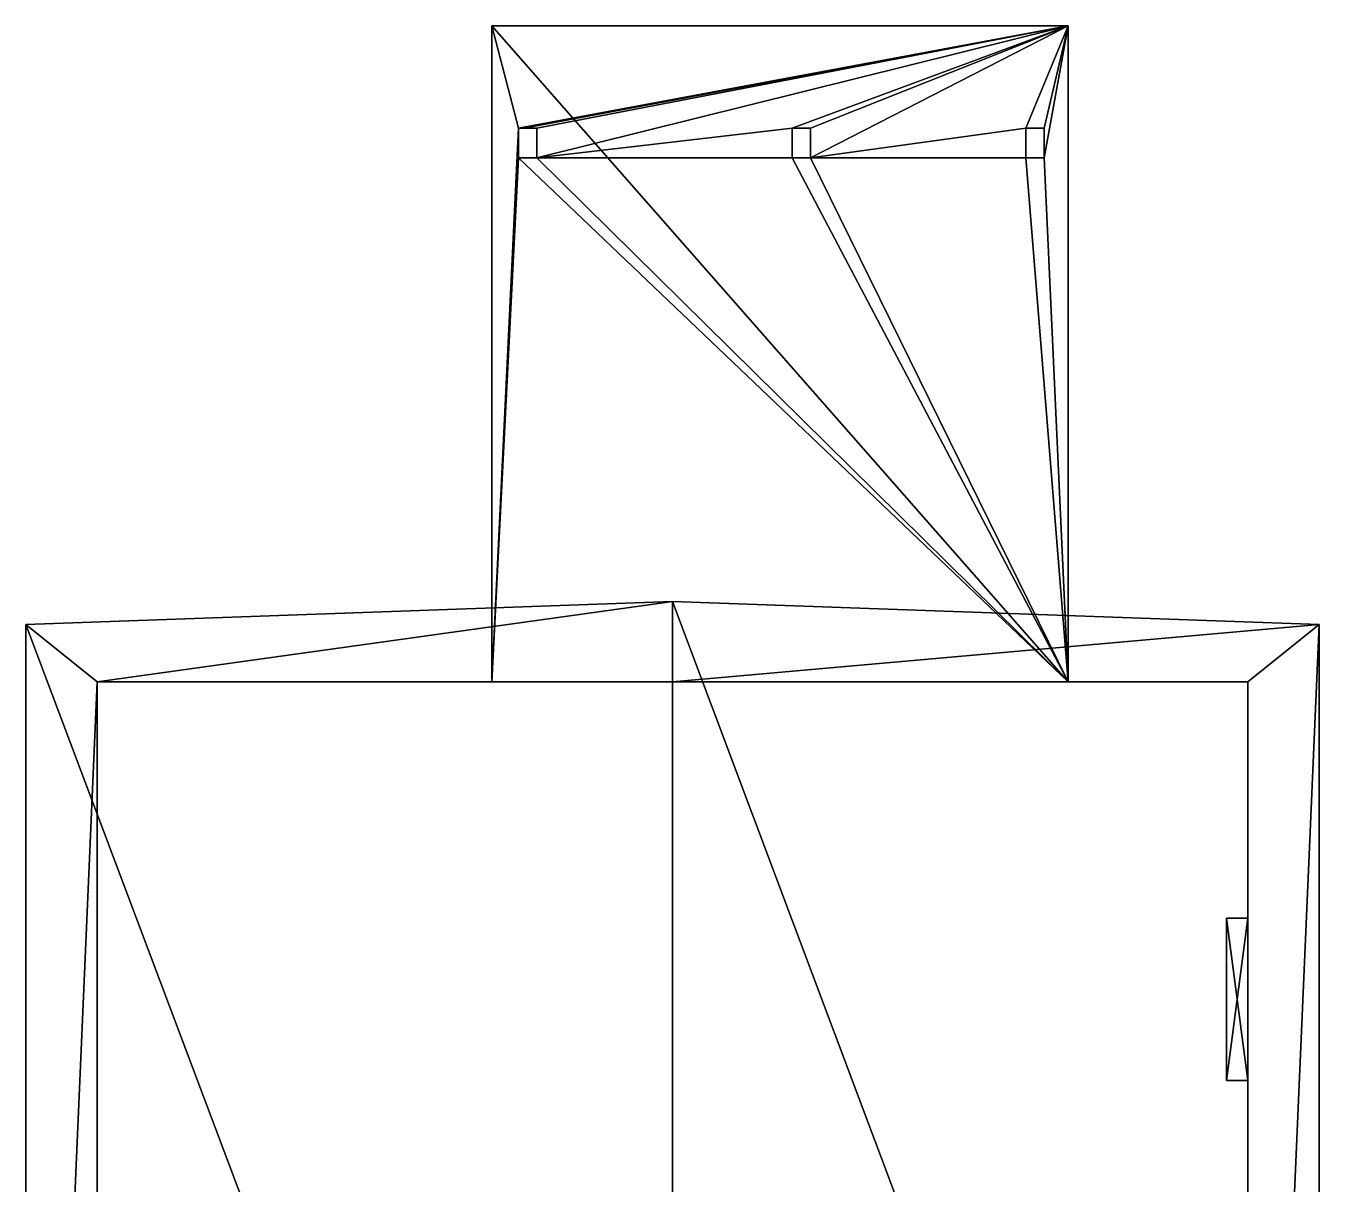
# Model space of a CAD drawing. Extents: x -16 to 281, y -17 to 515.
# Drawn here: x -16.4 to 280.9, y 248.9 to 515.1 of the extents above; entities that cross this region are included whole.
import ezdxf

# ---------------------------------------------------------------- set-up
doc = ezdxf.new("R2010")
doc.units = 0
doc.header["$MEASUREMENT"] = 0
doc.layers.get('0').update_dxf_attribs({"color": 13, "linetype": 'CONTINUOUS'})
doc.layers.add('ANNOTATIONS', color=144, linetype='CONTINUOUS')

# ---------------------------------------------------------------- blocks, each defined once
blk = doc.blocks.new('GROUP7_1')
at = {"color": 0}
for p, q in [((0, 0), (0, -20.78)), ((30.49, 0), (0, 0)), ((30.49, -20.78), (30.49, 0)), ((0, -20.78), (30.49, -20.78))]:
    blk.add_line(p, q, dxfattribs=at)
mesh = blk.add_polyface(dxfattribs=at)
corners = [(30.49, -20.78), (0, 0), (0, -20.78), (30.49, 0)]
mesh.append_faces([[corners[k] for k in face] for face in [(0, 1, 2), (1, 0, 3)]], dxfattribs={"vtx0": -1, "color": 0})
blk = doc.blocks.new('GROUP6_1')
at = {"color": 0}
for p, q in [((0, 0), (0, -27.85)), ((26.53, 0), (0, 0)), ((26.53, -27.85), (26.53, 0)), ((0, -27.85), (26.53, -27.85))]:
    blk.add_line(p, q, dxfattribs=at)
mesh = blk.add_polyface(dxfattribs=at)
corners = [(26.53, -27.85), (0, 0), (0, -27.85), (26.53, 0)]
mesh.append_faces([[corners[k] for k in face] for face in [(0, 1, 2), (1, 0, 3)]], dxfattribs={"vtx0": -1, "color": 0})
blk = doc.blocks.new('GROUP3_1')
at = {"color": 0}
for p, q in [((36.32, 79.29), (0, 79.29)), ((0, 79.29), (0, 8.88)), ((36.32, 8.88), (36.32, 79.29)), ((0, 8.88), (0, 0)), ((36.32, 0), (36.32, 8.88)), ((0, 0), (36.32, 0))]:
    blk.add_line(p, q, dxfattribs=at)
mesh = blk.add_polyface(dxfattribs=at)
corners = [(36.32, 0), (0, 8.88), (0, 0), (0, 79.29), (36.32, 79.29), (36.32, 8.88)]
mesh.append_faces([[corners[k] for k in face] for face in [(0, 1, 2), (4, 0, 5)]], dxfattribs={"vtx0": -1, "color": 0})
mesh.append_faces([[corners[k] for k in face] for face in [(1, 0, 3), (3, 0, 4)]], dxfattribs={"vtx0": -1, "vtx1": -1, "color": 0})

msp = doc.modelspace()

# ---------------------------------------------------------------- linework, layer by layer
at = {"color": 0}
for p, q in [((90.75, 364.36, 98.24), (90.75, 515.09, 80.02)), ((90.75, 515.09, 80.02), (223.23, 515.09, 80.02)), ((90.75, 515.09, 74.7), (90.75, 364.36, 92.92)), ((223.23, 515.09, 74.7), (90.75, 515.09, 74.7)), ((90.75, 364.36, 98.24), (90.75, 515.09, 80.02)), ((90.75, 515.09, 74.7), (90.75, 515.09, 80.02)), ((90.75, 515.09, 74.7), (90.75, 364.36, 92.92)), ((223.23, 515.09, 74.7), (90.75, 515.09, 74.7)), ((90.75, 515.09, 74.7), (90.75, 515.09, 80.02)), ((90.75, 515.09, 80.02), (223.23, 515.09, 80.02)), ((223.23, 515.09, 80.02), (223.23, 364.36, 98.24)), ((223.23, 364.36, 92.92), (223.23, 515.09, 74.7)), ((223.23, 515.09, 80.02), (223.23, 515.09, 74.7)), ((223.23, 364.36, 92.92), (223.23, 515.09, 74.7)), ((223.23, 515.09, 80.02), (223.23, 515.09, 74.7)), ((223.23, 515.09, 80.02), (223.23, 364.36, 98.24)), ((96.89, 484.78, 78.36), (96.89, 491.55, 77.55)), ((96.89, 491.55, 77.55), (97.66, 491.55, 77.55)), ((96.89, 484.78, 78.36), (96.89, 491.55, 77.55)), ((96.89, 491.55, 0.57), (96.89, 491.55, 77.55)), ((96.89, 491.55, 0.57), (96.89, 484.78, 0.57)), ((101.11, 491.55, 0.57), (96.89, 491.55, 0.57)), ((96.89, 491.55, 0.57), (96.89, 491.55, 77.55)), ((96.89, 491.55, 77.55), (97.66, 491.55, 77.55)), ((97.66, 491.55, 77.55), (98.16, 491.55, 77.55)), ((97.66, 491.55, 77.55), (98.16, 491.55, 77.55)), ((98.16, 491.55, 77.55), (101.11, 491.55, 77.55)), ((98.16, 491.55, 77.55), (101.11, 491.55, 77.55)), ((101.11, 491.55, 77.55), (101.11, 484.78, 78.36)), ((101.11, 484.78, 0.57), (101.11, 491.55, 0.57)), ((101.11, 491.55, 77.55), (101.11, 491.55, 0.57)), ((101.11, 491.55, 77.55), (101.11, 484.78, 78.36)), ((101.11, 491.55, 77.55), (101.11, 491.55, 0.57)), ((159.8, 484.78, 78.36), (159.8, 491.55, 77.55)), ((159.8, 491.55, 77.55), (164.02, 491.55, 77.55)), ((159.8, 491.55, 77.55), (164.02, 491.55, 77.55)), ((164.02, 491.55, 0.57), (159.8, 491.55, 0.57)), ((159.8, 491.55, 77.55), (159.8, 491.55, 0.57)), ((159.8, 484.78, 78.36), (159.8, 491.55, 77.55)), ((159.8, 491.55, 77.55), (159.8, 491.55, 0.57)), ((159.8, 491.55, 0.57), (159.8, 484.78, 0.57)), ((164.02, 491.55, 77.55), (164.02, 484.78, 78.36)), ((164.02, 484.78, 0.57), (164.02, 491.55, 0.57)), ((164.02, 491.55, 77.55), (164.02, 484.78, 78.36)), ((213.47, 491.55, 77.55), (217.7, 491.55, 77.55)), ((213.47, 484.78, 78.36), (213.47, 491.55, 77.55)), ((213.47, 491.55, 77.55), (217.7, 491.55, 77.55)), ((217.7, 491.55, 0.57), (213.47, 491.55, 0.57)), ((213.47, 491.55, 0.57), (213.47, 491.55, 77.55)), ((213.47, 484.78, 78.36), (213.47, 491.55, 77.55)), ((213.47, 491.55, 0.57), (213.47, 491.55, 77.55)), ((213.47, 491.55, 0.57), (213.47, 484.78, 0.57)), ((217.7, 491.55, 77.55), (217.7, 484.78, 78.36)), ((217.7, 491.55, 77.55), (217.7, 491.55, 0.57)), ((217.7, 491.55, 77.55), (217.7, 484.78, 78.36)), ((217.7, 484.78, 0.57), (217.7, 491.55, 0.57)), ((217.7, 491.55, 77.55), (217.7, 491.55, 0.57)), ((101.11, 484.78, 78.36), (96.89, 484.78, 78.36)), ((96.89, 484.78, 0.57), (101.11, 484.78, 0.57)), ((101.11, 484.78, 78.36), (96.89, 484.78, 78.36)), ((101.11, 484.78, 0.57), (101.11, 484.78, 78.36)), ((101.11, 484.78, 0.57), (101.11, 484.78, 78.36)), ((164.02, 484.78, 78.36), (159.8, 484.78, 78.36)), ((164.02, 484.78, 78.36), (159.8, 484.78, 78.36)), ((159.8, 484.78, 0.57), (164.02, 484.78, 0.57)), ((164.02, 484.78, 78.36), (164.02, 484.78, 0.57)), ((164.02, 484.78, 78.36), (164.02, 484.78, 0.57)), ((217.7, 484.78, 78.36), (213.47, 484.78, 78.36)), ((217.7, 484.78, 78.36), (213.47, 484.78, 78.36)), ((213.47, 484.78, 78.36), (213.47, 484.78, 0.57)), ((213.47, 484.78, 0.57), (217.7, 484.78, 0.57)), ((213.47, 484.78, 78.36), (213.47, 484.78, 0.57)), ((217.7, 484.78, 78.36), (217.7, 484.78, 0.57)), ((217.7, 484.78, 78.36), (217.7, 484.78, 0.57)), ((132.28, 382.78, 160.52), (-16.36, 377.52, 82.98)), ((-16.36, 377.52, 90.47), (132.28, 382.78, 168)), ((132.28, 382.78, 160.52), (-16.36, 377.52, 82.98)), ((-16.36, 377.52, 90.47), (132.28, 382.78, 168)), ((132.28, 364.36, 160.52), (132.28, 382.78, 160.52)), ((132.28, 382.78, 168), (132.28, -17.33, 168)), ((132.28, 364.36, 160.52), (132.28, 382.78, 160.52)), ((280.91, 377.52, 82.98), (132.28, 382.78, 160.52)), ((132.28, 382.78, 168), (280.91, 377.52, 90.47)), ((132.28, 382.78, 168), (132.28, -17.33, 168)), ((132.28, 382.78, 160.52), (132.28, 382.78, 168)), ((280.91, 377.52, 82.98), (132.28, 382.78, 160.52)), ((132.28, 382.78, 160.52), (132.28, 382.78, 168)), ((132.28, 382.78, 168), (280.91, 377.52, 90.47)), ((-16.36, 377.52, 82.98), (-16.36, -13.16, 82.98)), ((-16.36, -13.16, 90.47), (-16.36, 377.52, 90.47)), ((-16.36, 377.52, 82.98), (-16.36, 377.52, 90.47)), ((-16.36, -13.16, 90.47), (-16.36, 377.52, 90.47)), ((-16.36, 377.52, 82.98), (-16.36, 377.52, 90.47)), ((-16.36, 377.52, 82.98), (-16.36, -13.16, 82.98)), ((280.91, -13.16, 82.98), (280.91, 377.52, 82.98)), ((280.91, 377.52, 90.47), (280.91, -13.16, 90.47)), ((280.91, -13.16, 82.98), (280.91, 377.52, 82.98)), ((280.91, 377.52, 90.47), (280.91, 377.52, 82.98)), ((280.91, 377.52, 90.47), (280.91, -13.16, 90.47)), ((280.91, 377.52, 90.47), (280.91, 377.52, 82.98)), ((132.28, 364.36, 160.52), (0, 364.36, 91.52)), ((0, 0, 91.52), (0, 364.36, 91.52)), ((0, 364.36, -0.01), (264.55, 364.36, 12.33)), ((0, 364.36, -0.01), (0, 364.36, 91.52)), ((132.28, 364.36, 160.52), (0, 364.36, 91.52)), ((0, 0, -0.01), (0, 364.36, -0.01)), ((0, 0, 91.52), (0, 364.36, 91.52)), ((0, 364.36, -0.01), (0, 364.36, 91.52)), ((0, 364.36, -0.01), (264.55, 364.36, 12.33)), ((0, 364.36, -13.92), (0, 364.36, -0.01)), ((0, 0, -0.01), (0, 364.36, -0.01)), ((0, 364.36, -13.92), (0, 364.36, -0.01)), ((0, 364.36, -13.92), (0, 0, -13.92)), ((88.24, 364.36, 62.14), (54.69, 364.36, 62.14)), ((54.69, 364.36, 85.98), (88.24, 364.36, 85.98)), ((54.69, 364.36, 62.14), (54.69, 364.36, 85.98)), ((54.69, 364.36, 85.98), (88.24, 364.36, 85.98)), ((88.24, 364.36, 62.14), (54.69, 364.36, 62.14)), ((54.69, 364.36, 62.14), (54.69, 364.36, 85.98)), ((55.57, 364.36, 63.02), (87.36, 364.36, 63.02)), ((55.57, 364.36, 85.1), (55.57, 364.36, 63.02)), ((87.36, 364.36, 85.1), (55.57, 364.36, 85.1)), ((87.36, 364.36, 85.1), (55.57, 364.36, 85.1)), ((55.57, 364.36, 85.1), (55.57, 364.36, 63.02)), ((55.57, 364.36, 63.02), (87.36, 364.36, 63.02)), ((87.36, 364.36, 63.02), (87.36, 364.36, 85.1)), ((87.36, 364.36, 63.02), (87.36, 364.36, 85.1)), ((88.24, 364.36, 85.98), (88.24, 364.36, 62.14)), ((88.24, 364.36, 85.98), (88.24, 364.36, 62.14)), ((90.75, 364.36, 98.24), (223.23, 364.36, 98.24)), ((90.75, 364.36, 92.92), (90.75, 364.36, 98.24)), ((223.23, 364.36, 92.92), (90.75, 364.36, 92.92)), ((90.75, 364.36, 98.24), (223.23, 364.36, 98.24)), ((223.23, 364.36, 92.92), (90.75, 364.36, 92.92)), ((90.75, 364.36, 92.92), (90.75, 364.36, 98.24)), ((264.55, 364.36, 91.52), (132.28, 364.36, 160.52)), ((264.55, 364.36, 91.52), (132.28, 364.36, 160.52)), ((230.52, 364.36, 12.58), (190.32, 364.36, 12.58)), ((190.32, 364.36, 12.58), (190.32, 364.36, 77.62)), ((230.52, 364.36, 77.62), (190.32, 364.36, 77.62)), ((230.52, 364.36, 12.58), (190.32, 364.36, 12.58)), ((230.52, 364.36, 77.62), (190.32, 364.36, 77.62)), ((190.32, 364.36, 12.58), (190.32, 364.36, 77.62)), ((193.73, 364.36, 46.06), (193.73, 364.36, 77.41)), ((223.14, 364.36, 46.06), (193.73, 364.36, 46.06)), ((193.73, 364.36, 77.41), (223.14, 364.36, 77.41)), ((223.14, 364.36, 46.06), (193.73, 364.36, 46.06)), ((193.73, 364.36, 46.06), (193.73, 364.36, 77.41)), ((193.73, 364.36, 77.41), (223.14, 364.36, 77.41)), ((194.61, 364.36, 46.94), (222.27, 364.36, 46.94)), ((194.61, 364.36, 76.53), (194.61, 364.36, 46.94)), ((222.27, 364.36, 76.53), (194.61, 364.36, 76.53)), ((222.27, 364.36, 76.53), (194.61, 364.36, 76.53)), ((194.61, 364.36, 76.53), (194.61, 364.36, 46.94)), ((194.61, 364.36, 46.94), (222.27, 364.36, 46.94)), ((222.27, 364.36, 46.94), (222.27, 364.36, 76.53)), ((222.27, 364.36, 46.94), (222.27, 364.36, 76.53)), ((223.14, 364.36, 77.41), (223.14, 364.36, 46.06)), ((223.14, 364.36, 77.41), (223.14, 364.36, 46.06)), ((223.23, 364.36, 98.24), (223.23, 364.36, 92.92)), ((223.23, 364.36, 98.24), (223.23, 364.36, 92.92)), ((230.52, 364.36, 12.58), (230.52, 364.36, 77.62)), ((230.52, 364.36, 12.58), (230.52, 364.36, 77.62)), ((264.55, 364.36, 12.33), (264.55, 364.36, 91.52)), ((264.55, 364.36, 91.52), (264.55, 0, 91.52)), ((264.55, 364.36, -2.65), (264.55, 364.36, 12.33)), ((264.55, 364.36, -13.92), (264.55, 364.36, -2.65)), ((264.55, 364.36, -2.65), (264.55, 311.28, -2.65)), ((264.55, 364.36, -2.65), (264.55, 364.36, 12.33)), ((264.55, 364.36, 12.33), (264.55, 364.36, 91.52)), ((264.55, 364.36, 91.52), (264.55, 0, 91.52)), ((264.55, 0, -13.92), (264.55, 364.36, -13.92)), ((264.55, 364.36, -13.92), (264.55, 364.36, -2.65)), ((264.55, 364.36, -2.65), (264.55, 311.28, -2.65)), ((259.61, 310.02, -13.1), (259.61, 272.68, -13.1)), ((259.61, 310.02, 68.27), (259.61, 310.02, -13.1)), ((259.61, 272.68, 68.27), (259.61, 310.02, 68.27)), ((259.61, 310.02, 68.27), (264.55, 310.02, 68.27)), ((259.61, 310.02, 68.27), (259.61, 310.02, -13.1)), ((264.55, 310.02, -13.1), (259.61, 310.02, -13.1)), ((259.61, 310.02, -13.1), (259.61, 272.68, -13.1)), ((264.55, 310.02, -13.1), (259.61, 310.02, -13.1)), ((259.61, 272.68, 68.27), (259.61, 310.02, 68.27)), ((259.61, 310.02, 68.27), (264.55, 310.02, 68.27)), ((264.55, 311.28, 69.53), (264.55, 311.28, -2.65)), ((264.55, 271.42, 69.53), (264.55, 311.28, 69.53)), ((264.55, 311.28, -13.3), (264.55, 271.42, -13.3)), ((264.55, 311.28, -2.65), (264.55, 311.28, -13.3)), ((264.55, 271.42, 69.53), (264.55, 311.28, 69.53)), ((264.55, 311.28, 69.53), (264.55, 311.28, -2.65)), ((264.55, 311.28, -13.3), (264.55, 271.42, -13.3)), ((264.55, 311.28, -2.65), (264.55, 311.28, -13.3)), ((264.55, 310.02, 68.27), (264.55, 272.68, 68.27)), ((264.55, 310.02, -13.1), (264.55, 310.02, 68.27)), ((264.55, 272.68, -13.1), (264.55, 310.02, -13.1)), ((264.55, 310.02, -13.1), (264.55, 310.02, 68.27)), ((264.55, 272.68, -13.1), (264.55, 310.02, -13.1)), ((264.55, 310.02, 68.27), (264.55, 272.68, 68.27)), ((259.61, 272.68, -13.1), (259.61, 272.68, 68.27)), ((264.55, 272.68, -13.1), (259.61, 272.68, -13.1)), ((259.61, 272.68, -13.1), (259.61, 272.68, 68.27)), ((264.55, 272.68, 68.27), (259.61, 272.68, 68.27)), ((264.55, 272.68, -13.1), (259.61, 272.68, -13.1)), ((264.55, 272.68, 68.27), (259.61, 272.68, 68.27)), ((264.55, 272.68, 68.27), (264.55, 272.68, -13.1)), ((264.55, 272.68, 68.27), (264.55, 272.68, -13.1)), ((264.55, 271.42, -2.65), (264.55, 271.42, 69.53)), ((264.55, 271.42, -13.3), (264.55, 271.42, -2.65)), ((264.55, 271.42, -2.65), (264.55, 0, -2.65)), ((264.55, 271.42, -2.65), (264.55, 271.42, 69.53)), ((264.55, 271.42, -13.3), (264.55, 271.42, -2.65)), ((264.55, 271.42, -2.65), (264.55, 0, -2.65))]:
    msp.add_line(p, q, dxfattribs=at)
at = {"color": 17}
for p, q in [((164.02, 491.55, 0.57), (164.02, 491.55, 77.55)), ((164.02, 491.55, 0.57), (164.02, 491.55, 77.55)), ((96.89, 484.78, 78.36), (96.89, 484.78, 0.57)), ((96.89, 484.78, 78.36), (96.89, 484.78, 0.57)), ((159.8, 484.78, 78.36), (159.8, 484.78, 0.57)), ((159.8, 484.78, 78.36), (159.8, 484.78, 0.57))]:
    msp.add_line(p, q, dxfattribs=at)
at = {"color": 23}
msp.add_line((264.55, 364.36, -13.92), (0, 364.36, -13.92), dxfattribs=at)

# ---------------------------------------------------------------- block references
at = {"layer": 'ANNOTATIONS', "color": 254, "extrusion": (0, 1, 0)}
for name, p in [('GROUP7_1', (-86.71, 84.45, 364.36)), ('GROUP6_1', (-221.7, 75.66, 364.36))]:
    msp.add_blockref(name, p, dxfattribs=at)
at = {"layer": 'ANNOTATIONS', "color": 17, "extrusion": (1, 0, 0), "yscale": 1.0098}
msp.add_blockref('GROUP3_1', (273.19, -12.31, 259.61), dxfattribs=at)

# ---------------------------------------------------------------- meshes
at = {"color": 17}
mesh = msp.add_polyface(dxfattribs=at)
corners = [(223.23, 364.36, 98.24), (90.75, 515.09, 80.02), (90.75, 364.36, 98.24), (223.23, 515.09, 80.02)]
mesh.append_faces([[corners[k] for k in face] for face in [(0, 1, 2), (1, 0, 3)]], dxfattribs={"vtx0": -1, "color": 17})
mesh = msp.add_polyface(dxfattribs=at)
corners = [(90.75, 515.09, 74.7), (96.89, 491.55, 77.55), (90.75, 364.36, 92.92), (223.23, 515.09, 74.7), (97.66, 491.55, 77.55), (98.16, 491.55, 77.55), (101.11, 491.55, 77.55), (101.11, 484.78, 78.36), (159.8, 491.55, 77.55), (164.02, 491.55, 77.55), (164.02, 484.78, 78.36), (213.47, 491.55, 77.55), (217.7, 491.55, 77.55), (217.7, 484.78, 78.36), (96.89, 484.78, 78.36), (223.23, 364.36, 92.92), (159.8, 484.78, 78.36), (213.47, 484.78, 78.36)]
mesh.append_faces([[corners[k] for k in face] for face in [(0, 1, 2), (1, 3, 4), (4, 3, 5), (5, 3, 6), (6, 3, 7), (8, 3, 9), (9, 3, 10), (11, 3, 12), (12, 3, 13), (2, 14, 15), (14, 2, 1), (16, 7, 8), (17, 10, 11), (15, 13, 3)]], dxfattribs={"vtx0": -1, "vtx1": -1, "color": 17})
mesh.append_faces([[corners[k] for k in face] for face in [(7, 3, 8), (10, 3, 11), (15, 7, 16), (15, 10, 17)]], dxfattribs={"vtx0": -1, "vtx1": -1, "vtx2": -1, "color": 17})
mesh.append_faces([[corners[k] for k in face] for face in [(1, 0, 3), (15, 14, 7), (15, 16, 10), (15, 17, 13)]], dxfattribs={"vtx0": -1, "vtx2": -1, "color": 17})
mesh = msp.add_polyface(dxfattribs=at)
corners = [(90.75, 515.09, 80.02), (90.75, 364.36, 92.92), (90.75, 364.36, 98.24), (90.75, 515.09, 74.7)]
mesh.append_faces([[corners[k] for k in face] for face in [(0, 1, 2), (1, 0, 3)]], dxfattribs={"vtx0": -1, "color": 17})
mesh = msp.add_polyface(dxfattribs=at)
corners = [(90.75, 515.09, 80.02), (223.23, 515.09, 74.7), (90.75, 515.09, 74.7), (223.23, 515.09, 80.02)]
mesh.append_faces([[corners[k] for k in face] for face in [(0, 1, 2), (1, 0, 3)]], dxfattribs={"vtx0": -1, "color": 17})
mesh = msp.add_polyface(dxfattribs=at)
corners = [(223.23, 515.09, 74.7), (223.23, 364.36, 98.24), (223.23, 364.36, 92.92), (223.23, 515.09, 80.02)]
mesh.append_faces([[corners[k] for k in face] for face in [(0, 1, 2), (1, 0, 3)]], dxfattribs={"vtx0": -1, "color": 17})
mesh = msp.add_polyface(dxfattribs=at)
corners = [(96.89, 491.55, 77.55), (96.89, 484.78, 0.57), (96.89, 484.78, 78.36), (96.89, 491.55, 0.57)]
mesh.append_faces([[corners[k] for k in face] for face in [(0, 1, 2), (1, 0, 3)]], dxfattribs={"vtx0": -1, "color": 17})
mesh = msp.add_polyface(dxfattribs=at)
corners = [(96.89, 491.55, 77.55), (101.11, 491.55, 0.57), (96.89, 491.55, 0.57), (101.11, 491.55, 77.55), (97.66, 491.55, 77.55), (98.16, 491.55, 77.55)]
mesh.append_faces([[corners[k] for k in face] for face in [(0, 1, 2), (3, 4, 5)]], dxfattribs={"vtx0": -1, "color": 17})
mesh.append_faces([[corners[k] for k in face] for face in [(1, 0, 3)]], dxfattribs={"vtx0": -1, "vtx1": -1, "color": 17})
mesh.append_faces([[corners[k] for k in face] for face in [(3, 0, 4)]], dxfattribs={"vtx0": -1, "vtx2": -1, "color": 17})
mesh = msp.add_polyface(dxfattribs=at)
corners = [(101.11, 491.55, 0.57), (101.11, 484.78, 78.36), (101.11, 484.78, 0.57), (101.11, 491.55, 77.55)]
mesh.append_faces([[corners[k] for k in face] for face in [(0, 1, 2), (1, 0, 3)]], dxfattribs={"vtx0": -1, "color": 17})
mesh = msp.add_polyface(dxfattribs=at)
corners = [(159.8, 491.55, 77.55), (164.02, 491.55, 0.57), (159.8, 491.55, 0.57), (164.02, 491.55, 77.55)]
mesh.append_faces([[corners[k] for k in face] for face in [(0, 1, 2), (1, 0, 3)]], dxfattribs={"vtx0": -1, "color": 17})
mesh = msp.add_polyface(dxfattribs=at)
corners = [(159.8, 491.55, 77.55), (159.8, 484.78, 0.57), (159.8, 484.78, 78.36), (159.8, 491.55, 0.57)]
mesh.append_faces([[corners[k] for k in face] for face in [(0, 1, 2), (1, 0, 3)]], dxfattribs={"vtx0": -1, "color": 17})
mesh = msp.add_polyface(dxfattribs=at)
corners = [(164.02, 491.55, 0.57), (164.02, 484.78, 78.36), (164.02, 484.78, 0.57), (164.02, 491.55, 77.55)]
mesh.append_faces([[corners[k] for k in face] for face in [(0, 1, 2), (1, 0, 3)]], dxfattribs={"vtx0": -1, "color": 17})
mesh = msp.add_polyface(dxfattribs=at)
corners = [(213.47, 491.55, 77.55), (217.7, 491.55, 0.57), (213.47, 491.55, 0.57), (217.7, 491.55, 77.55)]
mesh.append_faces([[corners[k] for k in face] for face in [(0, 1, 2), (1, 0, 3)]], dxfattribs={"vtx0": -1, "color": 17})
mesh = msp.add_polyface(dxfattribs=at)
corners = [(213.47, 491.55, 77.55), (213.47, 484.78, 0.57), (213.47, 484.78, 78.36), (213.47, 491.55, 0.57)]
mesh.append_faces([[corners[k] for k in face] for face in [(0, 1, 2), (1, 0, 3)]], dxfattribs={"vtx0": -1, "color": 17})
mesh = msp.add_polyface(dxfattribs=at)
corners = [(217.7, 491.55, 0.57), (217.7, 484.78, 78.36), (217.7, 484.78, 0.57), (217.7, 491.55, 77.55)]
mesh.append_faces([[corners[k] for k in face] for face in [(0, 1, 2), (1, 0, 3)]], dxfattribs={"vtx0": -1, "color": 17})
mesh = msp.add_polyface(dxfattribs=at)
corners = [(101.11, 484.78, 78.36), (96.89, 484.78, 0.57), (101.11, 484.78, 0.57), (96.89, 484.78, 78.36)]
mesh.append_faces([[corners[k] for k in face] for face in [(0, 1, 2), (1, 0, 3)]], dxfattribs={"vtx0": -1, "color": 17})
mesh = msp.add_polyface(dxfattribs=at)
corners = [(164.02, 484.78, 78.36), (159.8, 484.78, 0.57), (164.02, 484.78, 0.57), (159.8, 484.78, 78.36)]
mesh.append_faces([[corners[k] for k in face] for face in [(0, 1, 2), (1, 0, 3)]], dxfattribs={"vtx0": -1, "color": 17})
mesh = msp.add_polyface(dxfattribs=at)
corners = [(217.7, 484.78, 78.36), (213.47, 484.78, 0.57), (217.7, 484.78, 0.57), (213.47, 484.78, 78.36)]
mesh.append_faces([[corners[k] for k in face] for face in [(0, 1, 2), (1, 0, 3)]], dxfattribs={"vtx0": -1, "color": 17})
at = {"color": 9}
mesh = msp.add_polyface(dxfattribs=at)
corners = [(-16.36, 377.52, 82.98), (0, 364.36, 91.52), (-16.36, -13.16, 82.98), (132.28, 382.78, 160.52), (132.28, 364.36, 160.52), (0, 0, 91.52), (132.28, -17.33, 160.52), (132.28, 0, 160.52)]
mesh.append_faces([[corners[k] for k in face] for face in [(1, 3, 4), (6, 5, 7)]], dxfattribs={"vtx0": -1, "color": 9})
mesh.append_faces([[corners[k] for k in face] for face in [(0, 1, 2), (2, 5, 6), (5, 2, 1)]], dxfattribs={"vtx0": -1, "vtx1": -1, "color": 9})
mesh.append_faces([[corners[k] for k in face] for face in [(1, 0, 3)]], dxfattribs={"vtx0": -1, "vtx2": -1, "color": 9})
mesh = msp.add_polyface(dxfattribs=at)
corners = [(132.28, -17.33, 168), (-16.36, 377.52, 90.47), (-16.36, -13.16, 90.47), (132.28, 382.78, 168)]
mesh.append_faces([[corners[k] for k in face] for face in [(0, 1, 2), (1, 0, 3)]], dxfattribs={"vtx0": -1, "color": 9})
mesh = msp.add_polyface(dxfattribs=at)
corners = [(-16.36, 377.52, 90.47), (132.28, 382.78, 160.52), (-16.36, 377.52, 82.98), (132.28, 382.78, 168)]
mesh.append_faces([[corners[k] for k in face] for face in [(0, 1, 2), (1, 0, 3)]], dxfattribs={"vtx0": -1, "color": 9})
mesh = msp.add_polyface(dxfattribs=at)
corners = [(280.91, 377.52, 82.98), (132.28, 364.36, 160.52), (132.28, 382.78, 160.52), (264.55, 364.36, 91.52), (264.55, 0, 91.52), (132.28, -17.33, 160.52), (132.28, 0, 160.52), (280.91, -13.16, 82.98)]
mesh.append_faces([[corners[k] for k in face] for face in [(0, 1, 2), (4, 5, 6)]], dxfattribs={"vtx0": -1, "color": 9})
mesh.append_faces([[corners[k] for k in face] for face in [(1, 0, 3), (3, 0, 4), (5, 4, 7), (7, 4, 0)]], dxfattribs={"vtx0": -1, "vtx1": -1, "color": 9})
mesh = msp.add_polyface(dxfattribs=at)
corners = [(280.91, -13.16, 90.47), (132.28, 382.78, 168), (132.28, -17.33, 168), (280.91, 377.52, 90.47)]
mesh.append_faces([[corners[k] for k in face] for face in [(0, 1, 2), (1, 0, 3)]], dxfattribs={"vtx0": -1, "color": 9})
mesh = msp.add_polyface(dxfattribs=at)
corners = [(132.28, 382.78, 160.52), (280.91, 377.52, 90.47), (280.91, 377.52, 82.98), (132.28, 382.78, 168)]
mesh.append_faces([[corners[k] for k in face] for face in [(0, 1, 2), (1, 0, 3)]], dxfattribs={"vtx0": -1, "color": 9})
mesh = msp.add_polyface(dxfattribs=at)
corners = [(-16.36, 377.52, 90.47), (-16.36, -13.16, 82.98), (-16.36, -13.16, 90.47), (-16.36, 377.52, 82.98)]
mesh.append_faces([[corners[k] for k in face] for face in [(0, 1, 2), (1, 0, 3)]], dxfattribs={"vtx0": -1, "color": 9})
mesh = msp.add_polyface(dxfattribs=at)
corners = [(280.91, 377.52, 82.98), (280.91, -13.16, 90.47), (280.91, -13.16, 82.98), (280.91, 377.52, 90.47)]
mesh.append_faces([[corners[k] for k in face] for face in [(0, 1, 2), (1, 0, 3)]], dxfattribs={"vtx0": -1, "color": 9})
at = {"color": 23}
mesh = msp.add_polyface(dxfattribs=at)
corners = [(190.32, 364.36, 12.58), (88.24, 364.36, 62.14), (190.32, 364.36, 77.62), (54.69, 364.36, 62.14), (88.24, 364.36, 85.98), (230.52, 364.36, 77.62), (0, 364.36, -0.01), (264.55, 364.36, 12.33), (0, 364.36, 91.52), (54.69, 364.36, 85.98), (230.52, 364.36, 12.58), (264.55, 364.36, 91.52), (90.75, 364.36, 92.92), (90.75, 364.36, 98.24), (132.28, 364.36, 160.52), (223.23, 364.36, 98.24), (223.23, 364.36, 92.92)]
mesh.append_faces([[corners[k] for k in face] for face in [(0, 1, 2), (1, 0, 3), (2, 4, 5), (6, 0, 7), (3, 8, 9), (9, 8, 4), (7, 10, 11), (10, 7, 0), (12, 8, 13), (13, 14, 15), (11, 15, 14), (15, 11, 16), (16, 11, 12)]], dxfattribs={"vtx0": -1, "vtx1": -1, "color": 23})
mesh.append_faces([[corners[k] for k in face] for face in [(0, 6, 3), (11, 5, 4), (11, 4, 8), (11, 8, 12)]], dxfattribs={"vtx0": -1, "vtx1": -1, "vtx2": -1, "color": 23})
mesh.append_faces([[corners[k] for k in face] for face in [(2, 1, 4), (3, 6, 8), (11, 10, 5), (13, 8, 14)]], dxfattribs={"vtx0": -1, "vtx2": -1, "color": 23})
mesh = msp.add_polyface(dxfattribs=at)
corners = [(0, 0, 91.52), (0, 51.14, 82.77), (0, 0, -0.01), (0, 364.36, 91.52), (0, 110.11, 82.77), (0, 157.69, 82.77), (0, 110.11, 47.89), (0, 216.67, 82.77), (0, 216.67, 47.89), (0, 51.14, 47.89), (0, 364.36, -0.01), (0, 157.69, 47.89)]
mesh.append_faces([[corners[k] for k in face] for face in [(0, 1, 2), (1, 3, 4), (4, 5, 6), (5, 3, 7), (7, 3, 8), (2, 9, 10), (9, 2, 1), (11, 6, 5), (10, 8, 3)]], dxfattribs={"vtx0": -1, "vtx1": -1, "color": 23})
mesh.append_faces([[corners[k] for k in face] for face in [(4, 3, 5), (10, 6, 11)]], dxfattribs={"vtx0": -1, "vtx1": -1, "vtx2": -1, "color": 23})
mesh.append_faces([[corners[k] for k in face] for face in [(1, 0, 3), (10, 9, 6), (10, 11, 8)]], dxfattribs={"vtx0": -1, "vtx2": -1, "color": 23})
at = {"color": 31}
mesh = msp.add_polyface(dxfattribs=at)
corners = [(0, 364.36, -0.01), (264.55, 364.36, -13.92), (0, 364.36, -13.92), (264.55, 364.36, -2.65), (264.55, 364.36, 12.33)]
mesh.append_faces([[corners[k] for k in face] for face in [(0, 1, 2), (3, 0, 4)]], dxfattribs={"vtx0": -1, "color": 31})
mesh.append_faces([[corners[k] for k in face] for face in [(1, 0, 3)]], dxfattribs={"vtx0": -1, "vtx1": -1, "color": 31})
mesh = msp.add_polyface(dxfattribs=at)
corners = [(0, 364.36, -0.01), (0, 0, -13.92), (0, 0, -0.01), (0, 364.36, -13.92)]
mesh.append_faces([[corners[k] for k in face] for face in [(0, 1, 2), (1, 0, 3)]], dxfattribs={"vtx0": -1, "color": 31})
at = {"color": 0}
mesh = msp.add_polyface(dxfattribs=at)
corners = [(54.69, 364.36, 62.14), (55.57, 364.36, 63.02), (88.24, 364.36, 62.14), (54.69, 364.36, 85.98), (55.57, 364.36, 85.1), (87.36, 364.36, 85.1), (87.36, 364.36, 63.02), (88.24, 364.36, 85.98)]
mesh.append_faces([[corners[k] for k in face] for face in [(0, 1, 2), (1, 3, 4), (4, 3, 5), (2, 6, 7), (6, 2, 1), (7, 5, 3)]], dxfattribs={"vtx0": -1, "vtx1": -1, "color": 0})
mesh.append_faces([[corners[k] for k in face] for face in [(1, 0, 3), (7, 6, 5)]], dxfattribs={"vtx0": -1, "vtx2": -1, "color": 0})
mesh = msp.add_polyface(dxfattribs=at)
corners = [(55.57, 364.36, 63.02), (56.22, 364.36, 63.67), (87.36, 364.36, 63.02), (55.57, 364.36, 85.1), (56.22, 364.36, 84.45), (86.71, 364.36, 84.45), (86.71, 364.36, 63.67), (87.36, 364.36, 85.1)]
mesh.append_faces([[corners[k] for k in face] for face in [(0, 1, 2), (1, 3, 4), (4, 3, 5), (2, 6, 7), (6, 2, 1), (7, 5, 3)]], dxfattribs={"vtx0": -1, "vtx1": -1, "color": 0})
mesh.append_faces([[corners[k] for k in face] for face in [(1, 0, 3), (7, 6, 5)]], dxfattribs={"vtx0": -1, "vtx2": -1, "color": 0})
at = {"color": 17}
mesh = msp.add_polyface(dxfattribs=at)
corners = [(190.32, 364.36, 12.58), (193.73, 364.36, 46.06), (230.52, 364.36, 12.58), (190.32, 364.36, 77.62), (193.73, 364.36, 77.41), (223.14, 364.36, 77.41), (223.14, 364.36, 46.06), (230.52, 364.36, 77.62)]
mesh.append_faces([[corners[k] for k in face] for face in [(0, 1, 2), (1, 3, 4), (4, 3, 5), (2, 6, 7), (6, 2, 1), (7, 5, 3)]], dxfattribs={"vtx0": -1, "vtx1": -1, "color": 17})
mesh.append_faces([[corners[k] for k in face] for face in [(1, 0, 3), (7, 6, 5)]], dxfattribs={"vtx0": -1, "vtx2": -1, "color": 17})
at = {"color": 0}
mesh = msp.add_polyface(dxfattribs=at)
corners = [(193.73, 364.36, 46.06), (194.61, 364.36, 46.94), (223.14, 364.36, 46.06), (193.73, 364.36, 77.41), (194.61, 364.36, 76.53), (222.27, 364.36, 76.53), (222.27, 364.36, 46.94), (223.14, 364.36, 77.41)]
mesh.append_faces([[corners[k] for k in face] for face in [(0, 1, 2), (1, 3, 4), (4, 3, 5), (2, 6, 7), (6, 2, 1), (7, 5, 3)]], dxfattribs={"vtx0": -1, "vtx1": -1, "color": 0})
mesh.append_faces([[corners[k] for k in face] for face in [(1, 0, 3), (7, 6, 5)]], dxfattribs={"vtx0": -1, "vtx2": -1, "color": 0})
mesh = msp.add_polyface(dxfattribs=at)
corners = [(194.61, 364.36, 46.94), (195.17, 364.36, 47.81), (222.27, 364.36, 46.94), (194.61, 364.36, 76.53), (195.17, 364.36, 75.66), (221.7, 364.36, 75.66), (221.7, 364.36, 47.81), (222.27, 364.36, 76.53)]
mesh.append_faces([[corners[k] for k in face] for face in [(0, 1, 2), (1, 3, 4), (4, 3, 5), (2, 6, 7), (6, 2, 1), (7, 5, 3)]], dxfattribs={"vtx0": -1, "vtx1": -1, "color": 0})
mesh.append_faces([[corners[k] for k in face] for face in [(1, 0, 3), (7, 6, 5)]], dxfattribs={"vtx0": -1, "vtx2": -1, "color": 0})
at = {"color": 23}
mesh = msp.add_polyface(dxfattribs=at)
corners = [(264.55, 364.36, -2.65), (264.55, 311.28, 69.53), (264.55, 311.28, -2.65), (264.55, 271.42, -2.65), (264.55, 0, 91.52), (264.55, 0, -2.65), (264.55, 271.42, 69.53), (264.55, 364.36, 91.52), (264.55, 364.36, 12.33)]
mesh.append_faces([[corners[k] for k in face] for face in [(0, 1, 2), (3, 4, 5), (7, 0, 8)]], dxfattribs={"vtx0": -1, "color": 23})
mesh.append_faces([[corners[k] for k in face] for face in [(4, 6, 7)]], dxfattribs={"vtx0": -1, "vtx1": -1, "color": 23})
mesh.append_faces([[corners[k] for k in face] for face in [(7, 1, 0)]], dxfattribs={"vtx0": -1, "vtx1": -1, "vtx2": -1, "color": 23})
mesh.append_faces([[corners[k] for k in face] for face in [(4, 3, 6), (7, 6, 1)]], dxfattribs={"vtx0": -1, "vtx2": -1, "color": 23})
at = {"color": 31}
mesh = msp.add_polyface(dxfattribs=at)
corners = [(264.55, 0, -13.92), (264.55, 271.42, -13.3), (264.55, 0, -2.65), (264.55, 364.36, -13.92), (264.55, 311.28, -13.3), (264.55, 311.28, -2.65), (264.55, 364.36, -2.65), (264.55, 271.42, -2.65)]
mesh.append_faces([[corners[k] for k in face] for face in [(5, 3, 6)]], dxfattribs={"vtx0": -1, "color": 31})
mesh.append_faces([[corners[k] for k in face] for face in [(0, 1, 2), (1, 3, 4), (4, 3, 5)]], dxfattribs={"vtx0": -1, "vtx1": -1, "color": 31})
mesh.append_faces([[corners[k] for k in face] for face in [(1, 0, 3)]], dxfattribs={"vtx0": -1, "vtx2": -1, "color": 31})
mesh.append_faces([[corners[k] for k in face] for face in [(7, 2, 1)]], dxfattribs={"vtx1": -1, "color": 31})
at = {"color": 0}
mesh = msp.add_polyface(dxfattribs=at)
corners = [(259.61, 272.68, -13.1), (259.61, 273.19, -12.31), (259.61, 272.68, 68.27), (259.61, 310.02, -13.1), (259.61, 309.51, -12.31), (259.61, 309.51, -3.34), (259.61, 309.51, 67.76), (259.61, 273.19, 67.76), (259.61, 310.02, 68.27), (259.61, 273.19, -3.34)]
mesh.append_faces([[corners[k] for k in face] for face in [(7, 1, 9)]], dxfattribs={"vtx0": -1, "color": 0})
mesh.append_faces([[corners[k] for k in face] for face in [(0, 1, 2), (1, 3, 4), (4, 3, 5), (5, 3, 6), (2, 7, 8), (8, 6, 3)]], dxfattribs={"vtx0": -1, "vtx1": -1, "color": 0})
mesh.append_faces([[corners[k] for k in face] for face in [(7, 2, 1)]], dxfattribs={"vtx0": -1, "vtx1": -1, "vtx2": -1, "color": 0})
mesh.append_faces([[corners[k] for k in face] for face in [(1, 0, 3), (8, 7, 6)]], dxfattribs={"vtx0": -1, "vtx2": -1, "color": 0})
mesh = msp.add_polyface(dxfattribs=at)
corners = [(264.55, 310.02, 68.27), (259.61, 310.02, -13.1), (264.55, 310.02, -13.1), (259.61, 310.02, 68.27)]
mesh.append_faces([[corners[k] for k in face] for face in [(0, 1, 2), (1, 0, 3)]], dxfattribs={"vtx0": -1, "color": 0})
mesh = msp.add_polyface(dxfattribs=at)
corners = [(264.55, 272.68, -13.1), (259.61, 310.02, -13.1), (259.61, 272.68, -13.1), (264.55, 310.02, -13.1)]
mesh.append_faces([[corners[k] for k in face] for face in [(0, 1, 2), (1, 0, 3)]], dxfattribs={"vtx0": -1, "color": 0})
mesh = msp.add_polyface(dxfattribs=at)
corners = [(264.55, 310.02, 68.27), (259.61, 272.68, 68.27), (259.61, 310.02, 68.27), (264.55, 272.68, 68.27)]
mesh.append_faces([[corners[k] for k in face] for face in [(0, 1, 2), (1, 0, 3)]], dxfattribs={"vtx0": -1, "color": 0})
mesh = msp.add_polyface(dxfattribs=at)
corners = [(264.55, 271.42, -13.3), (264.55, 272.68, -13.1), (264.55, 271.42, -2.65), (264.55, 311.28, -13.3), (264.55, 271.42, 69.53), (264.55, 310.02, -13.1), (264.55, 310.02, 68.27), (264.55, 272.68, 68.27), (264.55, 311.28, 69.53), (264.55, 311.28, -2.65)]
mesh.append_faces([[corners[k] for k in face] for face in [(8, 3, 9)]], dxfattribs={"vtx0": -1, "color": 0})
mesh.append_faces([[corners[k] for k in face] for face in [(0, 1, 2), (2, 1, 4), (1, 3, 5), (5, 3, 6), (4, 7, 8), (7, 4, 1)]], dxfattribs={"vtx0": -1, "vtx1": -1, "color": 0})
mesh.append_faces([[corners[k] for k in face] for face in [(8, 6, 3)]], dxfattribs={"vtx0": -1, "vtx1": -1, "vtx2": -1, "color": 0})
mesh.append_faces([[corners[k] for k in face] for face in [(1, 0, 3), (8, 7, 6)]], dxfattribs={"vtx0": -1, "vtx2": -1, "color": 0})
mesh = msp.add_polyface(dxfattribs=at)
corners = [(259.61, 272.68, 68.27), (264.55, 272.68, -13.1), (259.61, 272.68, -13.1), (264.55, 272.68, 68.27)]
mesh.append_faces([[corners[k] for k in face] for face in [(0, 1, 2), (1, 0, 3)]], dxfattribs={"vtx0": -1, "color": 0})

doc.saveas('drawing.dxf')
